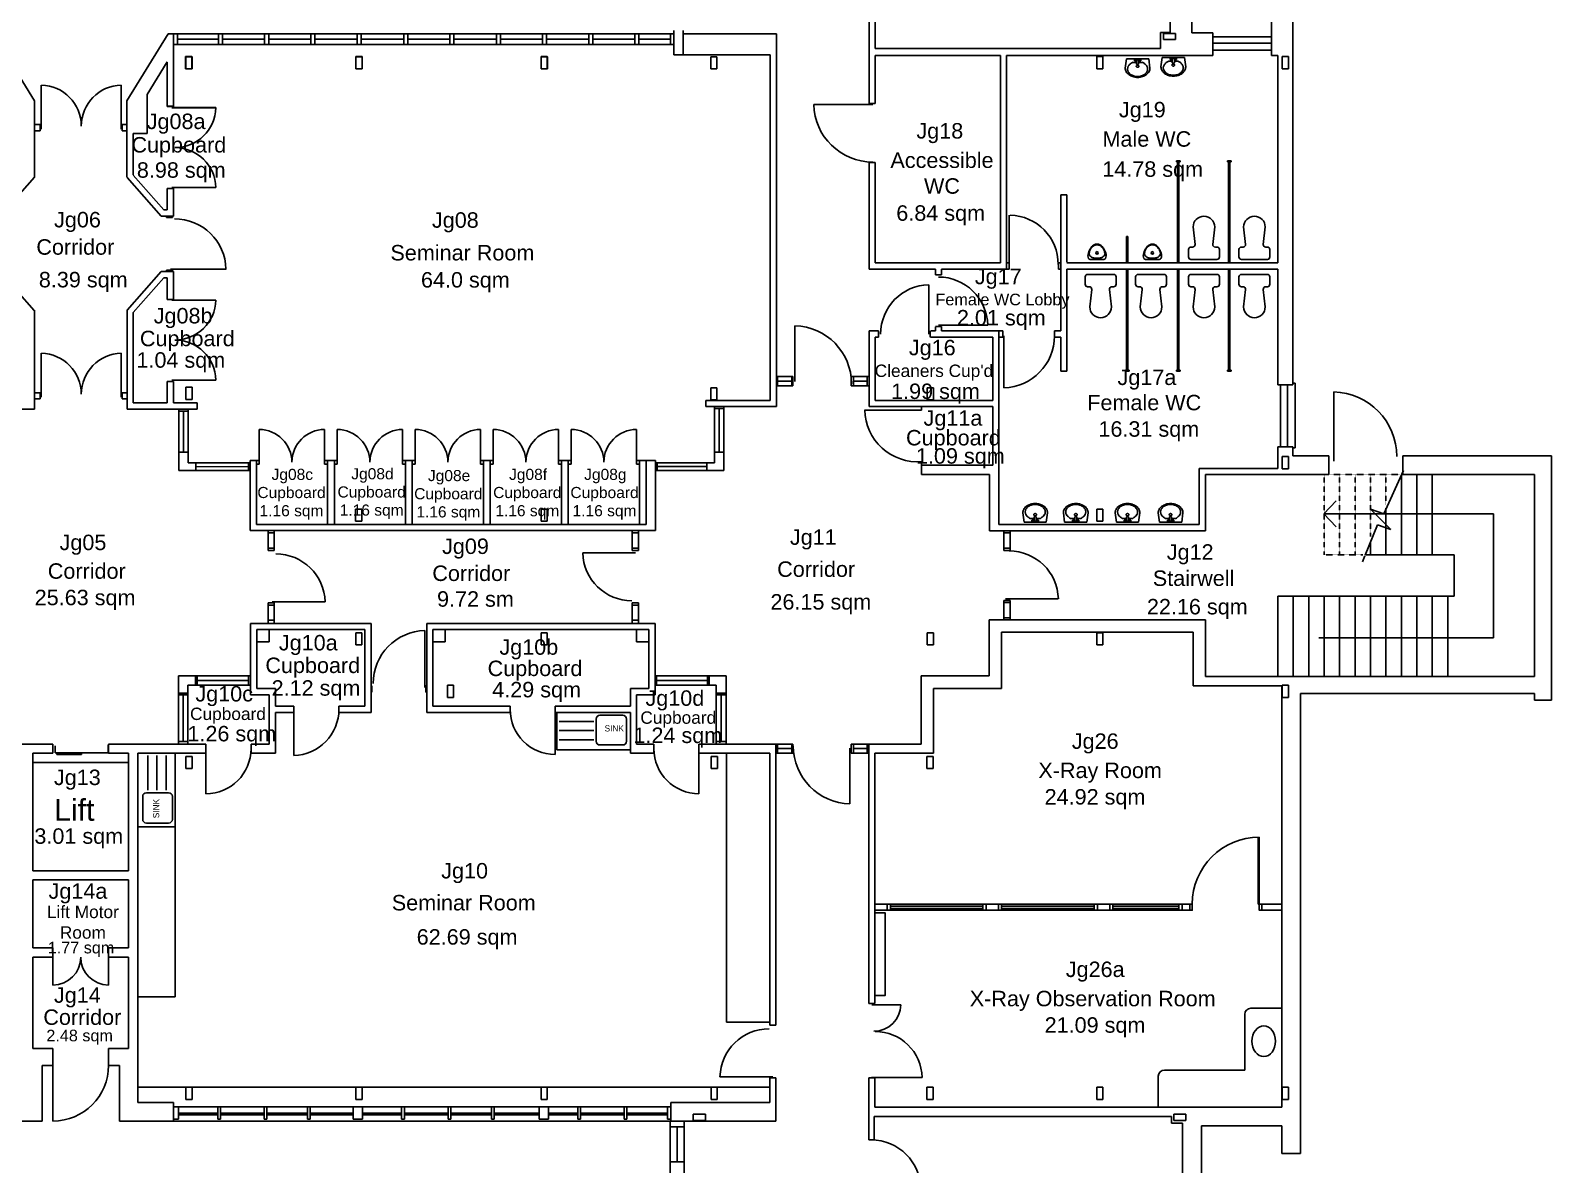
# Model space of a CAD drawing. Header units: millimetres. Extents: x 0 to 51425, y 0 to 53647.
# Drawn here: x 13828 to 38441, y 17126 to 35471 of the extents above; entities that cross this region are included whole.
import ezdxf
from ezdxf.enums import TextEntityAlignment as Align

# ---------------------------------------------------------------- set-up
doc = ezdxf.new("R2010")
doc.units = ezdxf.units.MM
doc.linetypes.add('ASVLTYPE', pattern=[0.75, 0.5, -0.25])
for name, color, linetype in [('COLUMNS', 7, 'Continuous'), ('DOORS', 2, 'Continuous'), ('ELECTRICAL', 1, 'Continuous'), ('EXTERNAL WALLS', 1, 'Continuous'), ('FITTINGS', 40, 'Continuous'), ('INTERNAL WALLS', 3, 'Continuous'), ('LIFTS', 4, 'Continuous'), ('ROOM NAME', 4, 'Continuous'), ('ROOM NUMBER', 7, 'Continuous'), ('SANITARY', 2, 'Continuous'), ('SKETCH', 220, 'Continuous'), ('STAIRS', 2, 'Continuous'), ('TEXT', 5, 'Continuous'), ('TEXT AREA', 6, 'Continuous'), ('WINDOWS', 4, 'Continuous')]:
    doc.layers.add(name, color=color, linetype=linetype)
doc.styles.add('CCCU CORPORATE', font='HUM777N.TTF')
doc.styles.add('CCCU STANDARD', font='arial.ttf')

# ---------------------------------------------------------------- blocks, each defined once
blk = doc.blocks.new('Toilet1')
for p, q in [((210, 0), (-210, 0)), ((-250, -160), (-250, -40)), ((-184, -200), (-210, -200)), ((-175, -525), (-144, -244)), ((175, -525), (144, -244)), ((210, -200), (184, -200)), ((250, -160), (250, -40))]:
    blk.add_line(p, q)
for centre, radius, start, end in [((-210, -40), 40, 90, 180), ((-210, -160), 40, 180, 270), ((-184, -240), 40, 353.7162, 90), ((184, -240), 40, 90, 186.2838), ((210, -40), 40, 0, 90), ((210, -160), 40, 270, 0), ((0, -525), 175, 180, 0)]:
    blk.add_arc(centre, radius, start, end)
blk = doc.blocks.new('Sink5')
for p, q in [((-200, -150), (-180, 0)), ((-180, 0), (180, 0)), ((200, -150), (180, 0)), ((-73, -57), (-17, -57)), ((-52, -33), (-52, -11)), ((-52, -11), (52, -11)), ((-17, -33), (-52, -33)), ((-17, -86), (-17, -17)), ((-17, -17), (17, -17)), ((17, -17), (17, -86)), ((52, -33), (17, -33)), ((73, -57), (17, -57)), ((52, -11), (52, -33))]:
    blk.add_line(p, q)
blk.add_lwpolyline([(-22, -121, 0.126822), (-20, -127, 0.10607), (-15, -132, 0.085783), (-9, -136, 0.075445), (0, -137, 0.075445), (9, -136, 0.085783), (16, -132, 0.10607), (20, -127, 0.126822), (22, -121, 0.126822), (20, -114, 0.10607), (16, -109, 0.085783), (9, -105, 0.075445), (0, -104, 0.075445), (-9, -105, 0.085783), (-15, -109, 0.10607), (-20, -114, 0.126822)], format="xyb", close=True)
for centre, radius, start, end in [((-86, -150), 114, 180, 208.9112), ((-45, -127), 161, 208.9112, 233.1301), ((-70, -165), 92, 151.0888, 180), ((-70, -165), 92, 180, 208.9112), ((-36, -184), 130, 126.8699, 151.0888), ((-36, -147), 130, 208.9112, 233.1301), ((-14, -213), 167, 110.466, 126.8699), ((0, -69), 23.9, 224.5789, 315.4211), ((14, -213), 167, 53.1301, 69.534), ((36, -184), 130, 28.9112, 53.1301), ((36, -147), 130, 306.8699, 331.0888), ((45, -127), 161, 306.8699, 331.0888), ((70, -165), 92, 0, 28.9112), ((70, -165), 92, 331.0888, 0), ((86, -150), 114, 331.0888, 0), ((-18, -91), 206, 233.1301, 252.7421), ((-14, -117), 167, 233.1301, 252.7421), ((0, -34), 266, 252.7421, 270), ((0, -71), 215, 252.7421, 270), ((0, -71), 215, 270, 287.2579), ((0, -34), 266, 270, 287.2579), ((14, -117), 167, 287.2579, 306.8699), ((18, -91), 206, 287.2579, 306.8699)]:
    blk.add_arc(centre, radius, start, end)
blk = doc.blocks.new('A$C52586BF5')
at = {"layer": 'SANITARY', "linetype": 'Continuous'}
for p, q in [((0, 603), (0, 0)), ((1192, 603), (0, 603)), ((638, 496), (638, 136)), ((698, 556), (1069, 556)), ((1129, 496), (1129, 136)), ((1192, 603), (1192, 0)), ((598, 456), (37, 456)), ((598, 308), (37, 308)), ((1192, 0), (0, 0)), ((598, 161), (37, 161)), ((698, 76), (1069, 76))]:
    blk.add_line(p, q, dxfattribs=at)
for centre, start, end in [((698, 496), 90, 180), ((1069, 496), 0, 90), ((698, 136), 180, 270), ((1069, 136), 270, 0)]:
    blk.add_arc(centre, 60, start, end, dxfattribs=at)
at = {"layer": 'SANITARY', "linetype": 'Continuous', "insert": (774, 395), "char_height": 100, "width": 639.77, "attachment_point": 1, "style": 'CCCU CORPORATE'}
blk.add_mtext('SINK', dxfattribs=at)
blk = doc.blocks.new('Urinplan')
at = {"layer": 'SANITARY'}
blk.add_line((-224, 0), (0, 0), dxfattribs=at)
blk.add_circle((-112, 105), 20, dxfattribs=at)
for centre, radius, start, end in [((-112, 159, 0), 89, 90.0643, 119.6172), ((-112, 159, 0), 89.4, 60.3107, 89.7436), ((35, 27, 0), 296, 155.2762, 174.218), ((-87, 79, 0), 174, 187.2091, 201.8136), ((-209, 56, 0), 58.2, 226.6422, 255.5286), ((-191, 93, 0), 50.8, 167.834, 244.7393), ((24, 38, 0), 273, 157.5252, 165.9773), ((-63, 71, 0), 189, 139.7796, 154.9922), ((-41, 66, 0), 202, 144.0372, 157.788), ((-147, 118, 0), 96.6, 227.351, 260.5767), ((-59, 68, 0), 194, 119.7229, 139.7255), ((-97, 108, 0), 132, 127.452, 144.4421), ((-90, 99, 0), 143, 111.2961, 127.5344), ((-112, 435, 0), 415, 262.8921, 270), ((-112, 154, 0), 83.5, 89.7944, 111.2541), ((-112, 154, 0), 83.6, 68.6821, 90.1371), ((-112, 436, 0), 416, 270.0275, 277.125), ((-133, 99, 0), 143, 52.4022, 68.6294), ((-164, 68, 0), 194, 40.2589, 60.2405), ((-76, 118, 0), 96.6, 279.4233, 312.649), ((-126, 108, 0), 131, 35.5276, 52.5722), ((-182, 66, 0), 202, 22.1917, 35.9668), ((-161, 71, 0), 189, 24.995, 40.2008), ((-33, 93, 0), 51, 295.5081, 13.3881), ((-15, 56, 0), 58.2, 284.4888, 313.3267), ((-248, 38, 0), 273, 14.2856, 22.4634), ((-259, 27, 0), 297, 5.816, 24.7091), ((-137, 79, 0), 175, 338.2108, 352.8188)]:
    blk.add_arc(centre, radius, start, end, dxfattribs=at)

msp = doc.modelspace()

# ---------------------------------------------------------------- linework, layer by layer
at = {"layer": 'COLUMNS', "linetype": 'Continuous'}
for p, q in [((32160, 35324), (32160, 35424)), ((32357, 35424), (32160, 35424)), ((32160, 35324), (32357, 35324)), ((32357, 35324), (32357, 35424)), ((16339, 35048), (16439, 35048)), ((16339, 35048), (16339, 34852)), ((16344, 34850), (16344, 35046)), ((16444, 35046), (16344, 35046)), ((16439, 34852), (16439, 35048)), ((16444, 35046), (16444, 34850)), ((19094, 35048), (19094, 34852)), ((19094, 35048), (19194, 35048)), ((19094, 34850), (19094, 35046)), ((19194, 35046), (19094, 35046)), ((19194, 34852), (19194, 35048)), ((19194, 35046), (19194, 34850)), ((22091, 35048), (22091, 34852)), ((22091, 35048), (22191, 35048)), ((22094, 34850), (22094, 35046)), ((22194, 35046), (22094, 35046)), ((22191, 34852), (22191, 35048)), ((22194, 35046), (22194, 34850)), ((24835, 35046), (24935, 35046)), ((24835, 35046), (24835, 34850)), ((24935, 34850), (24935, 35046)), ((31082, 35048), (31182, 35048)), ((31082, 35048), (31082, 34852)), ((31182, 34852), (31182, 35048)), ((34082, 35048), (34082, 34852)), ((34082, 35048), (34182, 35048)), ((34182, 34852), (34182, 35048)), ((16339, 34852), (16439, 34852)), ((16444, 34850), (16344, 34850)), ((19094, 34852), (19194, 34852)), ((19194, 34850), (19094, 34850)), ((22091, 34852), (22191, 34852)), ((22194, 34850), (22094, 34850)), ((24835, 34850), (24935, 34850)), ((31082, 34852), (31182, 34852)), ((34082, 34852), (34182, 34852)), ((16443, 29701), (16343, 29701)), ((16343, 29504), (16343, 29701)), ((16443, 29701), (16443, 29504)), ((28339, 29691), (28439, 29691)), ((28339, 29691), (28339, 29495)), ((28439, 29495), (28439, 29691)), ((16443, 29504), (16343, 29504)), ((28339, 29495), (28439, 29495)), ((34082, 28578), (34082, 28381)), ((34082, 28578), (34182, 28578)), ((34182, 28381), (34182, 28578)), ((34082, 28381), (34182, 28381)), ((19089, 27728), (19189, 27728)), ((19089, 27728), (19089, 27531)), ((19189, 27531), (19189, 27728)), ((22089, 27728), (22089, 27531)), ((22089, 27728), (22189, 27728)), ((22189, 27531), (22189, 27728)), ((31082, 27728), (31082, 27531)), ((31082, 27728), (31182, 27728)), ((31182, 27531), (31182, 27728)), ((19089, 27531), (19189, 27531)), ((22089, 27531), (22189, 27531)), ((31082, 27531), (31182, 27531)), ((19091, 25728), (19091, 25531)), ((19091, 25728), (19191, 25728)), ((19191, 25531), (19191, 25728)), ((22089, 25728), (22089, 25531)), ((22089, 25728), (22189, 25728)), ((22189, 25531), (22189, 25728)), ((28339, 25728), (28339, 25531)), ((28339, 25728), (28439, 25728)), ((28439, 25531), (28439, 25728)), ((31082, 25728), (31082, 25531)), ((31082, 25728), (31182, 25728)), ((31182, 25531), (31182, 25728)), ((19091, 25531), (19191, 25531)), ((22089, 25531), (22189, 25531)), ((28339, 25531), (28439, 25531)), ((31082, 25531), (31182, 25531)), ((20674, 24878), (20574, 24878)), ((20574, 24681), (20574, 24878)), ((20674, 24878), (20674, 24681)), ((34082, 24878), (34082, 24681)), ((34082, 24878), (34182, 24878)), ((34182, 24681), (34182, 24878)), ((20674, 24681), (20574, 24681)), ((34082, 24681), (34182, 24681)), ((16344, 23728), (16444, 23728)), ((16344, 23728), (16344, 23531)), ((16444, 23531), (16444, 23728)), ((24844, 23728), (24944, 23728)), ((24844, 23728), (24844, 23531)), ((24944, 23531), (24944, 23728)), ((28332, 23728), (28332, 23531)), ((28332, 23728), (28432, 23728)), ((28432, 23531), (28432, 23728)), ((16344, 23531), (16444, 23531)), ((24844, 23531), (24944, 23531)), ((28332, 23531), (28432, 23531)), ((16344, 18378), (16344, 18181)), ((16344, 18378), (16444, 18378)), ((16444, 18181), (16444, 18378)), ((19094, 18378), (19194, 18378)), ((19094, 18378), (19094, 18181)), ((19194, 18181), (19194, 18378)), ((22091, 18378), (22091, 18181)), ((22091, 18378), (22191, 18378)), ((22191, 18181), (22191, 18378)), ((24841, 18378), (24841, 18181)), ((24841, 18378), (24941, 18378)), ((24941, 18181), (24941, 18378)), ((28332, 18378), (28332, 18181)), ((28332, 18378), (28432, 18378)), ((28332, 18378), (28432, 18378)), ((28332, 18378), (28332, 18181)), ((28432, 18181), (28432, 18378)), ((28432, 18181), (28432, 18378)), ((31082, 18378), (31082, 18181)), ((31082, 18378), (31182, 18378)), ((31082, 18378), (31182, 18378)), ((31082, 18378), (31082, 18181)), ((31182, 18181), (31182, 18378)), ((31182, 18181), (31182, 18378)), ((34082, 18378), (34182, 18378)), ((34082, 18378), (34082, 18181)), ((34082, 18378), (34182, 18378)), ((34082, 18378), (34082, 18181)), ((34182, 18181), (34182, 18378)), ((34182, 18181), (34182, 18378)), ((16344, 18181), (16444, 18181)), ((19094, 18181), (19194, 18181)), ((22091, 18181), (22191, 18181)), ((24841, 18181), (24941, 18181)), ((28332, 18181), (28432, 18181)), ((28332, 18181), (28432, 18181)), ((31082, 18181), (31182, 18181)), ((31082, 18181), (31182, 18181)), ((34082, 18181), (34182, 18181)), ((34082, 18181), (34182, 18181)), ((24552, 17839), (24552, 17939)), ((24749, 17939), (24552, 17939)), ((24749, 17939), (24552, 17939)), ((24552, 17839), (24749, 17839)), ((24749, 17839), (24749, 17939)), ((32327, 17839), (32327, 17939)), ((32524, 17939), (32327, 17939)), ((32327, 17839), (32524, 17839)), ((32524, 17839), (32524, 17939))]:
    msp.add_line(p, q, dxfattribs=at)
at = {"layer": 'DOORS', "linetype": 'Continuous'}
for p, q in [((14004, 33875), (14004, 34588)), ((15297, 33875), (15297, 34588)), ((16116, 34224), (16829, 34224)), ((16116, 34222), (16829, 34222)), ((27456, 34273), (26502, 34273)), ((13891, 33950), (13987, 33950)), ((13891, 33850), (13987, 33850)), ((13987, 33850), (13987, 33950)), ((15313, 33850), (15313, 33950)), ((15313, 33950), (15388, 33950)), ((15313, 33850), (15388, 33850)), ((16116, 32929), (16829, 32929)), ((16028, 32467), (16028, 32444)), ((16028, 32444), (16128, 32444)), ((16031, 32464), (16132, 32464)), ((16128, 32467), (16128, 32444)), ((29665, 31687), (29665, 32484)), ((16028, 31594), (16128, 31594)), ((16028, 31594), (16128, 31594)), ((16028, 31594), (16028, 31571)), ((16095, 31610), (16993, 31610)), ((16128, 31594), (16128, 31571)), ((29623, 31711), (29665, 31711)), ((29623, 31611), (29665, 31611)), ((29665, 31711), (29665, 31611)), ((30460, 31711), (30498, 31711)), ((30460, 31711), (30460, 31611)), ((30460, 31611), (30498, 31611)), ((28364, 30559), (28364, 31358)), ((16116, 31109), (16829, 31109)), ((26198, 29794), (26198, 30694)), ((28519, 30704), (29317, 30704)), ((29562, 30511), (29562, 30611)), ((29577, 30529), (29577, 29691)), ((30398, 30511), (30398, 30611)), ((14004, 29537), (14004, 30250)), ((15297, 29537), (15297, 30250)), ((16116, 29816), (16829, 29816)), ((26145, 29872), (26145, 29722)), ((26165, 29872), (26165, 29722)), ((27110, 29872), (27110, 29722)), ((27148, 29872), (27148, 29722)), ((13891, 29612), (13987, 29612)), ((13987, 29512), (13987, 29612)), ((15313, 29512), (15313, 29612)), ((15313, 29612), (15388, 29612)), ((34917, 28502), (34917, 29624)), ((13891, 29512), (13987, 29512)), ((15313, 29512), (15388, 29512)), ((28248, 29331), (27326, 29331)), ((17676, 27098), (17773, 27098)), ((23564, 27098), (23664, 27098)), ((29582, 27098), (29684, 27098)), ((17673, 27061), (17773, 27061)), ((23619, 27022), (22764, 27022)), ((23564, 27061), (23664, 27061)), ((29579, 27061), (29679, 27061)), ((17673, 26211), (17773, 26211)), ((17673, 26211), (17773, 26211)), ((17676, 26177), (17773, 26177)), ((17740, 26227), (18595, 26227)), ((23564, 26211), (23664, 26211)), ((23564, 26211), (23664, 26211)), ((23564, 26177), (23664, 26177)), ((29579, 26251), (29679, 26251)), ((29579, 26251), (29679, 26251)), ((29579, 26217), (29679, 26217)), ((29604, 26275), (30459, 26275)), ((20211, 24842), (20211, 25764)), ((19340, 24870), (19354, 24870)), ((19354, 24870), (19354, 24770)), ((20238, 24870), (20225, 24870)), ((20225, 24870), (20225, 24770)), ((19340, 24770), (19354, 24770)), ((20238, 24770), (20225, 24770)), ((18088, 24540), (18088, 23744)), ((21589, 24540), (21589, 24440)), ((22319, 24540), (22319, 24440)), ((22319, 24490), (22319, 23760)), ((16667, 23929), (16667, 23124)), ((23915, 23779), (23915, 23929)), ((24645, 23929), (24645, 23124)), ((26145, 23929), (26145, 23779)), ((26165, 23929), (26165, 23779)), ((27110, 23929), (27110, 23779)), ((27148, 23929), (27148, 23779)), ((27086, 23860), (27086, 22960)), ((14192, 20480), (14192, 20030)), ((15092, 20480), (15092, 20030)), ((27442, 19710), (27912, 19710)), ((14192, 18730), (14192, 17830)), ((25840, 18546), (24985, 18546)), ((27437, 18535), (28257, 18535)), ((27391, 17525), (27482, 17525))]:
    msp.add_line(p, q, dxfattribs=at)
at = {"layer": 'DOORS'}
for p, q in [((33695, 21339), (33695, 22423)), ((33711, 21339), (33711, 22423)), ((33695, 21339), (33711, 21339))]:
    msp.add_line(p, q, dxfattribs=at)
for points in [[(32627, 21339), (32587, 21339), (32587, 21239), (32627, 21239)], [(33751, 21339), (33711, 21339), (33711, 21239), (33751, 21239)]]:
    msp.add_lwpolyline(points, close=True, dxfattribs=at)
at = {"layer": 'DOORS', "linetype": 'Continuous'}
for centre, radius, start, end in [((13988, 33925), 663, 0, 88.6049), ((15314, 33925), 663, 91.3951, 180), ((16166, 34239), 663, 270, 358.6049), ((27456, 34297), 954, 181.3951, 270), ((16166, 32913), 663, 1.3951, 90), ((16157, 31590), 835, 1.3951, 90), ((29660, 31687), 797, 0, 88.6049), ((28383, 30559), 799, 91.3951, 180), ((28519, 30684), 799, 1.3951, 90), ((16166, 31126), 663, 270, 358.6049), ((26175, 29756), 938, 0, 88.6049), ((29557, 30529), 839, 271.3951, 0), ((16166, 29800), 663, 1.3951, 90), ((13988, 29587), 663, 0, 88.6049), ((15314, 29587), 663, 91.3951, 180), ((34891, 28580), 1044, 0, 88.6049), ((28184, 29352), 858, 181.3951, 274.3086), ((17799, 26208), 796, 1.3951, 90), ((23560, 27042), 796, 181.3951, 270), ((29664, 26256), 796, 1.3951, 90), ((20232, 24907), 858, 91.3951, 180), ((18069, 24494), 751, 271.3951, 0), ((22319, 24490), 730, 180, 270), ((27109, 23898), 938, 180, 268.6049), ((16667, 23854), 730, 270, 0), ((24645, 23854), 730, 180, 270), ((14192, 20480), 450, 270, 0), ((15092, 20480), 450, 180, 270), ((27475, 19721), 438, 270, 358.6049), ((25781, 18526), 796, 90, 178.6049), ((27494, 18517), 762, 1.3951, 90), ((14192, 18730), 900, 270, 0), ((27432, 16725), 800, 0, 90)]:
    msp.add_arc(centre, radius, start, end, dxfattribs=at)
at = {"layer": 'DOORS'}
msp.add_arc((33711, 21339), 1084, 90, 180, dxfattribs=at)
at = {"layer": 'ELECTRICAL'}
msp.add_lwpolyline([(27491, 19859), (27656, 19859), (27656, 21199), (27491, 21199), (27491, 19859)], dxfattribs=at)
at = {"layer": 'EXTERNAL WALLS', "linetype": 'Continuous'}
for p, q in [((32268, 47294), (32268, 35440)), ((32620, 47294), (32620, 35431)), ((33911, 35892), (33911, 35067)), ((34255, 35892), (34255, 29738)), ((24237, 35468), (24237, 35076)), ((24237, 35468), (24237, 35418)), ((24387, 35468), (24387, 35076)), ((13891, 34330), (13224, 35418)), ((15388, 34330), (16055, 35418)), ((16055, 35418), (24237, 35418)), ((16141, 35243), (16141, 35418)), ((16141, 35243), (24237, 35243)), ((16141, 35243), (16144, 35046)), ((16207, 35243), (16207, 35418)), ((16870, 35331), (16207, 35331)), ((16870, 35243), (16870, 35418)), ((16936, 35243), (16936, 35418)), ((17617, 35331), (16936, 35331)), ((17617, 35243), (17617, 35418)), ((17683, 35243), (17683, 35418)), ((18364, 35331), (17683, 35331)), ((18364, 35243), (18364, 35418)), ((18430, 35243), (18430, 35418)), ((19114, 35331), (18430, 35331)), ((19114, 35243), (19114, 35418)), ((19180, 35243), (19180, 35418)), ((19868, 35331), (19180, 35331)), ((19868, 35243), (19868, 35418)), ((19935, 35243), (19935, 35418)), ((20615, 35331), (19935, 35331)), ((20615, 35243), (20615, 35418)), ((20681, 35243), (20681, 35418)), ((21370, 35331), (20681, 35331)), ((21370, 35243), (21370, 35418)), ((21436, 35243), (21436, 35418)), ((22111, 35331), (21436, 35331)), ((22111, 35243), (22111, 35418)), ((22861, 35331), (22173, 35331)), ((22178, 35243), (22178, 35418)), ((22861, 35243), (22861, 35418)), ((22927, 35243), (22927, 35418)), ((23608, 35331), (22927, 35331)), ((23608, 35243), (23608, 35418)), ((23674, 35243), (23674, 35418)), ((24187, 35331), (23674, 35331)), ((24187, 35418), (24187, 35243)), ((32115, 35440), (32115, 35177)), ((32268, 35440), (32115, 35440)), ((32961, 35431), (32620, 35431)), ((32961, 35431), (32961, 35131)), ((32961, 35367), (32961, 35067)), ((15716, 34435), (16041, 34965)), ((24387, 35076), (24237, 35076)), ((32115, 35067), (32961, 35067)), ((33911, 35067), (34011, 35067)), ((34011, 35067), (34011, 31711)), ((13891, 34330), (13891, 33950)), ((15388, 34330), (15388, 33950)), ((15716, 34435), (15716, 33805)), ((34011, 31611), (34011, 29738)), ((34011, 29738), (34255, 29738)), ((34255, 29767), (34293, 29767)), ((34293, 29767), (34293, 28720)), ((34011, 28738), (34011, 28388)), ((34011, 28738), (34255, 28738)), ((34255, 28738), (34255, 28588)), ((34293, 28720), (34255, 28720)), ((34255, 28588), (34836, 28588)), ((34836, 28588), (34836, 28288)), ((36036, 28588), (36036, 28288)), ((36036, 28588), (38441, 28588)), ((38441, 28588), (38441, 24640)), ((34836, 28288), (34011, 28288)), ((36023, 28288), (38166, 28288)), ((38166, 28288), (38166, 25022)), ((34077, 25022), (38166, 25022)), ((34077, 24872), (34077, 18055)), ((34377, 24747), (34377, 17305)), ((34377, 24747), (38166, 24747)), ((38166, 24747), (38166, 24640)), ((38166, 24640), (38441, 24640)), ((14017, 18730), (14192, 18730)), ((14017, 18730), (14017, 17830)), ((15267, 18730), (15092, 18730)), ((15267, 18730), (15267, 17830)), ((15567, 18129), (16142, 18129)), ((16142, 18129), (16142, 17830)), ((16469, 18060), (16142, 18060)), ((16226, 17863), (16226, 18060)), ((16469, 18060), (24191, 18060)), ((16858, 18060), (16858, 17863)), ((16904, 18060), (16904, 17863)), ((17611, 18060), (17611, 17863)), ((17654, 18060), (17654, 17863)), ((18312, 18060), (18312, 17863)), ((18354, 18060), (18354, 17863)), ((19202, 18060), (19052, 18060)), ((19052, 18060), (19052, 17863)), ((19202, 17863), (19202, 18060)), ((19834, 18060), (19834, 17863)), ((19880, 18060), (19880, 17863)), ((20587, 18060), (20587, 17863)), ((20630, 18060), (20630, 17863)), ((21288, 18060), (21288, 17863)), ((21330, 18060), (21330, 17863)), ((22061, 18060), (22061, 17863)), ((22211, 18060), (22061, 18060)), ((22211, 17863), (22211, 18060)), ((22684, 18060), (22684, 17863)), ((22729, 18060), (22729, 17863)), ((23437, 18060), (23437, 17863)), ((23479, 18060), (23479, 17863)), ((24137, 18060), (24137, 17863)), ((32467, 18055), (34077, 18055)), ((14017, 17830), (4225, 17830)), ((15267, 17830), (24179, 17830)), ((16142, 17863), (16226, 17863)), ((16226, 17955), (16858, 17955)), ((16226, 17930), (16858, 17930)), ((16858, 17863), (16904, 17863)), ((16904, 17955), (17611, 17955)), ((16904, 17930), (17611, 17930)), ((17611, 17863), (17654, 17863)), ((17654, 17955), (18312, 17955)), ((17654, 17930), (18312, 17930)), ((18312, 17863), (18354, 17863)), ((18354, 17955), (19052, 17955)), ((18354, 17930), (19052, 17930)), ((19052, 17863), (19202, 17863)), ((19202, 17955), (19834, 17955)), ((19202, 17930), (19834, 17930)), ((19834, 17863), (19880, 17863)), ((19880, 17955), (20587, 17955)), ((19880, 17930), (20587, 17930)), ((20587, 17863), (20630, 17863)), ((20630, 17955), (21288, 17955)), ((20630, 17930), (21288, 17930)), ((21288, 17863), (21330, 17863)), ((21330, 17955), (22061, 17955)), ((21330, 17930), (22061, 17930)), ((21982, 17955), (22061, 17955)), ((21982, 17930), (22061, 17930)), ((22061, 17863), (22211, 17863)), ((22211, 17955), (22684, 17955)), ((22211, 17930), (22684, 17930)), ((22684, 17863), (22729, 17863)), ((22729, 17955), (23437, 17955)), ((22729, 17930), (23437, 17930)), ((23437, 17863), (23479, 17863)), ((23479, 17955), (24137, 17955)), ((23479, 17930), (24137, 17930)), ((24137, 17863), (24191, 17863)), ((24179, 5326), (24179, 17830)), ((24181, 17738), (24399, 17738)), ((24290, 17170), (24290, 17738)), ((24405, 5326), (24405, 17830)), ((32467, 17795), (32467, 15251)), ((32774, 17755), (32774, 6275)), ((32774, 17755), (34074, 17755)), ((34074, 17755), (34074, 17305)), ((34074, 17305), (34377, 17305)), ((24181, 17170), (24399, 17170))]:
    msp.add_line(p, q, dxfattribs=at)
at = {"layer": 'EXTERNAL WALLS', "linetype": 'ASVLTYPE', "ltscale": 0.25}
msp.add_line((34836, 28288), (35978, 28288), dxfattribs=at)
at = {"layer": 'FITTINGS'}
for p, q in [((17528, 28487), (17528, 29017)), ((18588, 28487), (18588, 29017)), ((18790, 28487), (18790, 29017)), ((19850, 28487), (19850, 29017)), ((20052, 28487), (20052, 29017)), ((21112, 28487), (21112, 29017)), ((21314, 28487), (21314, 29017)), ((21314, 28487), (21314, 29017)), ((22374, 28487), (22374, 29017)), ((22374, 28487), (22374, 29017)), ((22576, 28487), (22576, 29017)), ((23636, 28487), (23636, 29017)), ((23636, 28487), (23636, 29017)), ((17483, 28457), (17528, 28457)), ((17528, 28457), (17528, 28517)), ((18057, 28517), (18059, 28517)), ((18588, 28517), (18588, 28457)), ((18633, 28517), (18588, 28517)), ((18601, 28517), (18588, 28517)), ((18588, 28457), (18633, 28457)), ((18633, 27480), (18633, 28517)), ((18745, 28517), (18633, 28517)), ((18745, 28517), (18745, 27480)), ((18790, 28517), (18745, 28517)), ((18745, 28457), (18790, 28457)), ((18790, 28457), (18790, 28517)), ((19850, 28517), (19850, 28457)), ((19895, 28517), (19850, 28517)), ((19850, 28457), (19895, 28457)), ((19895, 27480), (19895, 28517)), ((19895, 28517), (20007, 28517)), ((20007, 28517), (20007, 27480)), ((20020, 28517), (20007, 28517)), ((20052, 28517), (20007, 28517)), ((20007, 28457), (20052, 28457)), ((20052, 28457), (20052, 28517)), ((21112, 28517), (21112, 28457)), ((21157, 28517), (21112, 28517)), ((21112, 28457), (21157, 28457)), ((21157, 27480), (21157, 28517)), ((21157, 28517), (21269, 28517)), ((21269, 28517), (21269, 27480)), ((21314, 28517), (21269, 28517)), ((21282, 28517), (21269, 28517)), ((21269, 28457), (21314, 28457)), ((21314, 28457), (21314, 28517)), ((22374, 28517), (22374, 28457)), ((22419, 28517), (22374, 28517)), ((22374, 28457), (22419, 28457)), ((22419, 27480), (22419, 28517)), ((22419, 28517), (22531, 28517)), ((22531, 28517), (22531, 27480)), ((22576, 28517), (22531, 28517)), ((22544, 28517), (22531, 28517)), ((22531, 28457), (22576, 28457)), ((22576, 28457), (22576, 28517)), ((23636, 28517), (23636, 28457)), ((23681, 28517), (23636, 28517)), ((23636, 28457), (23681, 28457)), ((23681, 27480), (23681, 28517)), ((23681, 28517), (23793, 28517))]:
    msp.add_line(p, q, dxfattribs=at)
for centre, start, end in [((17528, 28487), 0, 90), ((18588, 28487), 90, 180), ((18790, 28487), 0, 90), ((19850, 28487), 90, 180), ((20052, 28487), 0, 90), ((21112, 28487), 90, 180), ((21314, 28487), 0, 90), ((22374, 28487), 90, 180), ((22576, 28487), 0, 90), ((23636, 28487), 90, 180)]:
    msp.add_arc(centre, 530, start, end, dxfattribs=at)
at = {"layer": 'INTERNAL WALLS', "linetype": 'Continuous'}
for p, q in [((27398, 34288), (27398, 35697)), ((27498, 35177), (27498, 35697)), ((24387, 35418), (25898, 35418)), ((25898, 29386), (25898, 35418)), ((16041, 34960), (16041, 34245)), ((16144, 35046), (16141, 34245)), ((25798, 35076), (24387, 35076)), ((25798, 29486), (25798, 35076)), ((27498, 35177), (29537, 35177)), ((27498, 34288), (27498, 35067)), ((27498, 35067), (29523, 35067)), ((29523, 35177), (32115, 35177)), ((29523, 35067), (29523, 31711)), ((29623, 35067), (32115, 35067)), ((29623, 31711), (29623, 35067)), ((16041, 34593), (16041, 34243)), ((16141, 34593), (16141, 34243)), ((13891, 33099), (13891, 34330)), ((15388, 33099), (15388, 34330)), ((16141, 34245), (16041, 34245)), ((16141, 34243), (16041, 34243)), ((27498, 34288), (27398, 34288)), ((15491, 33133), (15491, 33805)), ((15716, 33805), (15491, 33805)), ((27398, 32711), (27398, 33336)), ((27398, 33336), (27498, 33336)), ((27498, 32812), (27498, 33336)), ((32372, 33361), (32430, 33361)), ((32372, 33361), (32372, 33344)), ((32372, 33344), (32390, 33344)), ((32390, 31709), (32390, 33344)), ((32410, 31709), (32410, 33344)), ((32430, 33344), (32410, 33344)), ((32430, 33361), (32430, 33344)), ((33197, 33361), (33255, 33361)), ((33197, 33361), (33197, 33344)), ((33197, 33344), (33215, 33344)), ((33215, 31709), (33215, 33344)), ((33235, 31709), (33235, 33344)), ((33255, 33344), (33235, 33344)), ((33255, 33361), (33255, 33344)), ((13891, 33099), (13338, 32469)), ((15391, 33093), (15941, 32467)), ((15491, 33131), (15986, 32567)), ((16041, 32917), (16041, 32567)), ((16141, 32917), (16041, 32917)), ((16141, 32917), (16141, 32467)), ((27498, 32812), (27498, 31711)), ((30498, 31711), (30498, 32812)), ((30498, 32812), (30598, 32812)), ((30598, 31723), (30598, 32812)), ((16041, 32567), (15986, 32567)), ((27398, 32711), (27398, 31611)), ((16141, 32467), (15941, 32467)), ((31565, 31711), (31565, 32140)), ((31565, 32140), (31585, 32140)), ((31585, 31711), (31585, 32140)), ((13888, 30943), (13338, 31569)), ((15391, 30945), (15941, 31571)), ((16141, 31571), (15941, 31571)), ((16141, 31121), (16141, 31571)), ((27398, 31611), (28470, 31611)), ((27498, 31711), (29523, 31711)), ((28470, 31519), (28470, 31611)), ((28470, 31519), (28570, 31519)), ((28570, 31611), (28570, 31519)), ((28570, 31611), (29623, 31611)), ((29623, 31711), (29623, 31611)), ((30498, 31711), (30498, 31611)), ((30498, 30611), (30498, 31611)), ((30598, 31711), (34011, 31711)), ((30598, 29961), (30598, 31611)), ((30598, 31611), (34011, 31611)), ((31565, 29978), (31565, 31611)), ((31585, 29978), (31585, 31611)), ((32390, 29978), (32390, 31611)), ((32410, 29978), (32410, 31611)), ((33215, 29978), (33215, 31611)), ((33235, 29978), (33235, 31611)), ((15491, 30908), (15986, 31471)), ((16041, 31471), (15986, 31471)), ((16041, 31121), (16041, 31471)), ((16141, 31121), (16041, 31121)), ((13891, 29346), (13891, 30945)), ((15391, 29345), (15391, 30945)), ((15491, 29445), (15491, 30908)), ((27398, 29386), (27398, 30611)), ((27398, 30611), (27548, 30611)), ((27548, 30511), (27548, 30611)), ((28385, 30511), (28385, 30611)), ((28398, 30611), (28470, 30611)), ((28470, 30682), (28570, 30682)), ((28470, 30677), (28470, 30611)), ((28570, 30682), (28570, 30611)), ((28570, 30611), (29562, 30611)), ((29498, 27478), (29498, 30611)), ((30398, 30611), (30498, 30611)), ((27498, 29486), (27498, 30511)), ((27498, 30511), (27548, 30511)), ((28391, 30511), (29398, 30511)), ((29398, 29486), (29398, 30511)), ((29498, 30511), (29562, 30511)), ((30398, 30511), (30498, 30511)), ((30498, 29961), (30498, 30511)), ((16141, 29795), (16041, 29795)), ((16041, 29445), (16041, 29795)), ((16141, 29445), (16141, 29795)), ((26165, 29872), (25898, 29872)), ((25917, 29872), (25917, 29722)), ((25917, 29797), (26144, 29797)), ((27110, 29872), (27398, 29872)), ((27369, 29797), (27147, 29797)), ((27369, 29872), (27369, 29722)), ((30498, 29961), (30598, 29961)), ((31547, 29961), (31547, 29978)), ((31547, 29978), (31565, 29978)), ((31547, 29961), (31605, 29961)), ((31605, 29978), (31585, 29978)), ((31605, 29961), (31605, 29978)), ((32372, 29978), (32390, 29978)), ((32372, 29961), (32372, 29978)), ((32372, 29961), (32430, 29961)), ((32430, 29978), (32410, 29978)), ((32430, 29961), (32430, 29978)), ((33197, 29978), (33215, 29978)), ((33197, 29961), (33197, 29978)), ((33197, 29961), (33255, 29961)), ((33255, 29978), (33235, 29978)), ((33255, 29961), (33255, 29978)), ((24835, 29691), (24835, 29495)), ((24835, 29691), (24935, 29691)), ((24935, 29495), (24935, 29691)), ((26165, 29722), (25898, 29722)), ((27110, 29722), (27384, 29722)), ((12772, 29346), (13891, 29346)), ((16524, 29345), (15391, 29345)), ((16041, 29445), (15491, 29445)), ((16524, 29445), (16141, 29445)), ((16230, 28352), (16230, 29345)), ((16380, 29315), (16230, 29315)), ((16305, 29315), (16305, 28651)), ((16380, 28479), (16380, 29345)), ((16524, 29445), (16524, 29345)), ((24754, 29486), (25798, 29486)), ((24754, 29486), (24754, 29386)), ((24754, 29386), (25898, 29386)), ((24835, 29495), (24935, 29495)), ((24898, 28479), (24898, 29386)), ((24898, 29355), (25048, 29355)), ((24973, 29355), (24973, 28651)), ((25048, 28352), (25048, 29386)), ((27398, 29386), (29398, 29386)), ((27498, 29486), (29398, 29486)), ((28248, 29331), (28248, 29386)), ((29398, 28438), (29398, 29386)), ((16380, 28651), (16230, 28651)), ((24898, 28651), (25048, 28651)), ((17383, 28352), (16230, 28352)), ((17383, 28479), (16380, 28479)), ((16506, 28480), (16506, 28352)), ((16506, 28416), (17356, 28415)), ((17356, 28352), (17356, 28479)), ((17383, 28517), (17383, 27380)), ((17483, 28517), (17383, 28517)), ((17483, 28517), (17483, 27480)), ((23793, 27480), (23793, 28517)), ((23793, 28517), (23943, 28517)), ((23943, 27380), (23943, 28517)), ((23943, 28479), (24898, 28479)), ((23943, 28352), (25048, 28352)), ((23971, 28355), (23971, 28479)), ((24772, 28417), (23971, 28417)), ((24772, 28479), (24772, 28355)), ((28248, 28288), (28248, 28497)), ((28248, 28438), (29398, 28438)), ((32741, 28388), (34011, 28388)), ((32741, 28388), (32741, 27478)), ((28248, 28288), (29348, 28288)), ((29348, 27378), (29348, 28288)), ((32841, 28288), (32841, 27378)), ((32841, 28288), (34011, 28288)), ((23943, 27380), (17383, 27380)), ((23793, 27480), (17483, 27480)), ((17673, 27380), (17673, 27061)), ((17676, 27344), (17773, 27344)), ((17773, 27380), (17773, 27061)), ((23564, 27380), (23564, 27061)), ((23564, 27344), (23664, 27344)), ((23664, 27380), (23664, 27061)), ((29348, 27378), (32841, 27378)), ((29498, 27478), (32741, 27478)), ((29579, 27380), (29579, 27061)), ((29582, 27344), (29684, 27344)), ((29679, 27380), (29679, 27061)), ((35511, 27184), (35511, 26989)), ((35420, 26971), (35382, 26876)), ((36866, 26988), (36866, 26322)), ((17673, 26211), (17673, 25880)), ((17773, 26211), (17773, 25880)), ((23564, 26211), (23564, 25880)), ((23664, 26211), (23664, 25880)), ((29579, 26251), (29579, 25938)), ((29679, 26251), (29679, 25938)), ((34011, 26322), (36866, 26322)), ((17391, 25880), (17391, 24726)), ((19339, 25880), (17391, 25880)), ((17676, 25930), (17773, 25930)), ((19339, 25880), (19339, 24440)), ((20239, 25880), (20239, 24440)), ((23936, 25880), (20239, 25880)), ((23564, 25930), (23664, 25930)), ((23936, 25880), (23936, 24726)), ((29341, 25029), (29341, 25938)), ((29341, 25938), (32841, 25938)), ((29579, 25971), (29679, 25971)), ((32841, 25938), (32841, 25022)), ((17491, 25780), (17491, 24826)), ((19239, 25780), (17491, 25780)), ((17691, 25780), (17691, 25580)), ((19239, 25780), (19239, 24540)), ((20339, 25780), (20339, 24540)), ((23836, 25780), (20339, 25780)), ((20539, 25780), (20539, 25580)), ((23636, 25780), (23636, 25580)), ((23836, 25780), (23836, 24826)), ((29541, 24829), (29541, 25738)), ((29541, 25738), (32641, 25738)), ((32641, 25738), (32641, 24872)), ((17691, 25580), (17491, 25580)), ((20539, 25580), (20339, 25580)), ((23836, 25580), (23636, 25580)), ((16222, 25031), (16222, 23929)), ((16222, 25031), (17391, 25031)), ((16372, 24881), (16372, 23929)), ((16372, 24881), (17391, 24881)), ((16498, 25031), (16498, 24882)), ((16523, 25031), (16523, 24882)), ((16523, 24957), (17356, 24957)), ((17356, 25031), (17356, 24882)), ((25085, 25031), (23936, 25031)), ((24925, 24881), (23936, 24881)), ((23960, 25031), (23960, 24882)), ((23960, 24957), (24784, 24957)), ((24784, 25031), (24784, 24882)), ((24809, 25031), (24809, 24882)), ((24925, 24881), (24925, 23929)), ((25085, 25031), (25085, 23929)), ((28241, 25029), (29341, 25029)), ((28241, 25029), (28241, 23929)), ((32641, 24872), (34077, 24872)), ((32841, 25022), (34077, 25022)), ((16224, 24749), (16372, 24749)), ((16224, 24724), (16372, 24724)), ((16298, 23968), (16298, 24724)), ((17391, 24726), (17691, 24726)), ((17491, 24826), (17791, 24826)), ((17691, 24726), (17691, 23929)), ((17791, 24826), (17791, 24540)), ((23536, 24826), (23536, 24540)), ((23536, 24826), (23836, 24826)), ((23636, 24726), (23636, 23929)), ((23636, 24726), (23936, 24726)), ((25082, 24749), (24925, 24749)), ((25082, 24724), (24925, 24724)), ((25004, 24724), (25004, 23968)), ((28441, 24829), (29541, 24829)), ((28441, 24829), (28441, 23779)), ((17791, 24540), (18091, 24540)), ((17791, 24440), (17791, 23779)), ((17791, 24440), (18091, 24440)), ((18091, 24540), (18091, 24440)), ((19239, 24540), (18820, 24540)), ((18820, 24540), (18820, 24440)), ((19339, 24440), (18820, 24440)), ((21589, 24440), (20239, 24440)), ((21589, 24540), (20339, 24540)), ((23536, 24540), (22319, 24540)), ((23536, 24440), (22319, 24440)), ((23536, 24440), (23536, 23779)), ((12741, 23929), (14192, 23929)), ((14192, 23929), (14192, 23779)), ((15092, 23929), (15092, 23779)), ((15092, 23929), (16667, 23929)), ((16224, 23968), (16372, 23968)), ((17397, 23854), (17397, 23929)), ((17397, 23929), (17691, 23929)), ((17397, 23929), (17397, 23779)), ((23915, 23929), (23636, 23929)), ((24885, 23929), (24645, 23929)), ((26165, 23929), (24765, 23929)), ((25082, 23968), (24925, 23968)), ((25891, 23929), (25891, 19379)), ((25917, 23929), (25917, 23779)), ((27110, 23929), (28241, 23929)), ((27369, 23929), (27369, 23779)), ((27391, 23929), (27391, 19729)), ((15567, 23779), (15567, 18129)), ((15567, 23779), (16667, 23779)), ((17397, 23779), (17791, 23779)), ((23915, 23779), (23536, 23779)), ((25791, 23779), (24645, 23779)), ((25091, 23779), (25091, 19429)), ((25791, 23779), (25791, 19379)), ((26165, 23779), (25891, 23779)), ((25917, 23854), (26144, 23854)), ((27110, 23779), (27384, 23779)), ((27369, 23854), (27147, 23854)), ((27491, 23779), (27491, 19729)), ((27491, 23779), (28441, 23779)), ((16170, 22587), (16170, 19838)), ((13867, 21730), (15417, 21730)), ((13867, 21730), (13867, 20630)), ((14192, 21730), (15092, 21730)), ((15417, 21730), (15417, 20630)), ((13867, 20630), (14192, 20630)), ((13867, 20480), (13867, 19005)), ((13867, 20480), (14192, 20480)), ((14192, 20630), (14192, 20480)), ((15092, 20630), (15092, 20480)), ((15417, 20630), (15092, 20630)), ((15417, 20480), (15092, 20480)), ((15417, 20480), (15417, 19005)), ((16170, 19838), (15567, 19838)), ((27391, 19729), (27491, 19729)), ((25791, 19429), (25091, 19429)), ((25791, 19379), (25891, 19379)), ((13867, 19005), (14192, 19005)), ((13892, 19005), (14192, 19005)), ((13942, 19005), (14192, 19005)), ((14192, 19005), (14192, 18730)), ((15092, 19005), (15092, 18730)), ((15392, 19005), (15092, 19005)), ((15092, 19005), (15092, 18730)), ((15417, 19005), (15092, 19005)), ((25791, 18529), (25791, 18129)), ((25791, 18529), (25891, 18529)), ((25891, 18529), (25891, 17830)), ((27391, 18529), (27391, 17525)), ((27391, 18529), (27491, 18529)), ((27491, 18529), (27491, 18055)), ((15567, 18380), (25791, 18380)), ((24191, 18129), (24191, 17831)), ((24191, 18129), (25791, 18129)), ((27491, 18055), (32467, 18055)), ((24179, 17830), (25891, 17830)), ((27482, 17905), (32292, 17905)), ((27482, 17905), (27482, 17525)), ((32292, 17905), (32292, 17795)), ((32292, 17795), (32467, 17795))]:
    msp.add_line(p, q, dxfattribs=at)
at = {"layer": 'INTERNAL WALLS', "linetype": 'ASVLTYPE', "ltscale": 0.25}
msp.add_line((34761, 26988), (35387, 26988), dxfattribs=at)
at = {"layer": 'INTERNAL WALLS', "linetype": 'Continuous', "ltscale": 2}
msp.add_line((35432, 26988), (36866, 26988), dxfattribs=at)
at = {"layer": 'INTERNAL WALLS'}
for p, q in [((27691, 21339), (27491, 21339)), ((27691, 21239), (27491, 21239)), ((29291, 21339), (29491, 21339)), ((29491, 21239), (29291, 21239)), ((31091, 21339), (31291, 21339)), ((31291, 21239), (31091, 21239)), ((32587, 21339), (32461, 21339)), ((32461, 21239), (32587, 21239)), ((32587, 21339), (32587, 21239)), ((33751, 21339), (34077, 21339)), ((33751, 21339), (33751, 21239)), ((33751, 21239), (34077, 21239))]:
    msp.add_line(p, q, dxfattribs=at)
at = {"layer": 'LIFTS', "linetype": 'Continuous'}
for p, q in [((14227, 23901), (14227, 23786)), ((15084, 23786), (15084, 23910)), ((13867, 23779), (13867, 21880)), ((13867, 23779), (14192, 23779)), ((13867, 23630), (15417, 23630)), ((14227, 23786), (15084, 23786)), ((14256, 23758), (14256, 23786)), ((14655, 23758), (14256, 23758)), ((14655, 23786), (14655, 23758)), ((15092, 23779), (15417, 23779)), ((15417, 23779), (15417, 21880)), ((13867, 21880), (15417, 21880))]:
    msp.add_line(p, q, dxfattribs=at)
at = {"layer": 'SANITARY', "linetype": 'Continuous'}
for p, q in [((15567, 22587), (15567, 23779)), ((16170, 23779), (15567, 23779)), ((15728, 23181), (15728, 23742)), ((15875, 23181), (15875, 23742)), ((16023, 23181), (16023, 23742)), ((16170, 22587), (16170, 23779)), ((16064, 23141), (15704, 23141)), ((15644, 23081), (15644, 22710)), ((16124, 23081), (16124, 22710)), ((16064, 22650), (15704, 22650)), ((16170, 22587), (15567, 22587)), ((33477, 19555), (33477, 18655)), ((33577, 19655), (34077, 19655)), ((32076, 18055), (32076, 18555)), ((32176, 18655), (33477, 18655))]:
    msp.add_line(p, q, dxfattribs=at)
for centre, radius, start, end in [((15704, 23081), 60, 90, 180), ((16064, 23081), 60, 0, 90), ((15704, 22710), 60, 180, 270), ((16064, 22710), 60, 270, 0), ((33577, 19555), 100, 90, 180), ((32176, 18555), 100, 90, 180)]:
    msp.add_arc(centre, radius, start, end, dxfattribs=at)
msp.add_ellipse((33783, 19121), major_axis=(0, -248), ratio=0.772307, dxfattribs=at)
at = {"layer": 'SKETCH'}
for p, q in [((17528, 28517), (17483, 28517)), ((17483, 27480), (17528, 27480)), ((18588, 27480), (18633, 27480)), ((27691, 21239), (29291, 21239)), ((29491, 21339), (29491, 21239)), ((31291, 21239), (32461, 21239))]:
    msp.add_line(p, q, dxfattribs=at)
at = {"layer": 'STAIRS', "linetype": 'Continuous'}
for p, q in [((36044, 28352), (35726, 27652)), ((36011, 28289), (36011, 26989)), ((36261, 28289), (36261, 26989)), ((36511, 28289), (36511, 26989)), ((34955, 27864), (34758, 27652)), ((34758, 27652), (37501, 27652)), ((34955, 27440), (34758, 27652)), ((35726, 27652), (35509, 27729)), ((35509, 27729), (35840, 27398)), ((35761, 27745), (35761, 26989)), ((37501, 27652), (37501, 25645)), ((35624, 27474), (35425, 26982)), ((35840, 27398), (35624, 27474)), ((34011, 26322), (34011, 25022)), ((34261, 26322), (34261, 25022)), ((34511, 26322), (34511, 25022)), ((34761, 26322), (34761, 25022)), ((35011, 26322), (35011, 25022)), ((35261, 26322), (35261, 25022)), ((35511, 26322), (35511, 25022)), ((35761, 26322), (35761, 25022)), ((36011, 26322), (36011, 25022)), ((36261, 26322), (36261, 25022)), ((36511, 26322), (36511, 25022)), ((36761, 26322), (36761, 25022)), ((37501, 25645), (34677, 25645))]:
    msp.add_line(p, q, dxfattribs=at)
at = {"layer": 'STAIRS', "linetype": 'ASVLTYPE', "ltscale": 0.25}
for p, q in [((34761, 28289), (34761, 26988)), ((35011, 28289), (35011, 26989)), ((35261, 28289), (35261, 26989)), ((35511, 28289), (35511, 27283)), ((35761, 28289), (35761, 27799))]:
    msp.add_line(p, q, dxfattribs=at)
at = {"layer": 'WINDOWS', "linetype": 'Continuous'}
for p, q in [((33911, 35367), (32961, 35367)), ((32964, 35264), (33908, 35264)), ((32963, 35150), (33909, 35150)), ((34053, 29738), (34053, 28740)), ((34168, 29738), (34168, 28740))]:
    msp.add_line(p, q, dxfattribs=at)
at = {"layer": 'WINDOWS'}
for p, q in [((29291, 21339), (27691, 21339)), ((27691, 21239), (29291, 21239)), ((27742, 21308), (29240, 21308)), ((29240, 21266), (27742, 21266)), ((29491, 21339), (31091, 21339)), ((29491, 21239), (31091, 21239)), ((29542, 21308), (31040, 21308)), ((31040, 21266), (29542, 21266)), ((32445, 21339), (31275, 21339)), ((32461, 21339), (31291, 21339)), ((31291, 21239), (32461, 21239)), ((31307, 21239), (32461, 21239)), ((31342, 21308), (32410, 21308)), ((32410, 21266), (31342, 21266))]:
    msp.add_line(p, q, dxfattribs=at)
for points in [[(27742, 21339), (27691, 21339), (27691, 21239), (27742, 21239)], [(29291, 21339), (29240, 21339), (29240, 21239), (29291, 21239)], [(29542, 21339), (29491, 21339), (29491, 21239), (29542, 21239)], [(31091, 21339), (31040, 21339), (31040, 21239), (31091, 21239)], [(31342, 21339), (31291, 21339), (31291, 21239), (31342, 21239)], [(32461, 21339), (32410, 21339), (32410, 21239), (32461, 21239)]]:
    msp.add_lwpolyline(points, close=True, dxfattribs=at)

# ---------------------------------------------------------------- block references
at = {"layer": 'SANITARY', "linetype": 'Continuous'}
for name, p in [('Sink5', (31742, 35012)), ('Sink5', (32320, 35032)), ('Toilet1', (31144, 31525)), ('Toilet1', (31960, 31525)), ('Toilet1', (32816, 31525)), ('Toilet1', (33632, 31525)), ('A$C52586BF5', (22344, 23837))]:
    msp.add_blockref(name, p, dxfattribs=at)
at = {"layer": 'SANITARY', "linetype": 'Continuous', "xscale": -1, "rotation": 180}
for p in [(32816, 31767), (33632, 31767)]:
    msp.add_blockref('Toilet1', p, dxfattribs=at)
at = {"layer": 'SANITARY'}
for p in [(31198, 31768), (32094, 31768)]:
    msp.add_blockref('Urinplan', p, dxfattribs=at)
at = {"layer": 'SANITARY', "linetype": 'Continuous', "rotation": 180}
for p in [(30085, 27518), (30742, 27518), (31579, 27518), (32276, 27518)]:
    msp.add_blockref('Sink5', p, dxfattribs=at)

# ---------------------------------------------------------------- texts
at = {"layer": 'ROOM NAME', "linetype": 'Continuous', "style": 'CCCU STANDARD'}
msp.add_text('Lift', height=350, dxfattribs=at).set_placement((14537, 22862), align=Align.MIDDLE_CENTER)
at = {"layer": 'ROOM NAME', "attachment_point": 5, "style": 'CCCU STANDARD'}
for s, insert, char_height, width in [('Cupboard', (16229, 33584), 250, 1823.79), ('Corridor', (14554, 31967), 250, 2004.73), ('Seminar Room', (20817, 31874), 250, 3696.94), ('Female WC Lobby', (29556, 31091), 187.5, 2215.01), ('Cupboard', (16366, 30451), 250, 1823.79), ("Cleaners Cup'd", (28447, 29936), 200, 2250.24), ('Cupboard', (28762, 28846), 250, 1787.1), ('Cupboard', (18052, 27970), 180, 1823.79), ('Cupboard', (19349, 27979), 180, 1823.79), ('Cupboard', (20589, 27950), 180, 1823.79), ('Cupboard', (21867, 27970), 180, 1823.79), ('Cupboard', (23117, 27970), 180, 1823.79), ('Corridor', (14739, 26725), 250, 2004.73), ('Corridor', (20961, 26689), 250, 2004.73), ('Corridor', (26541, 26756), 250, 2004.73), ('Stairwell', (32648, 26609), 250, 2431.88), ('Cupboard', (18396, 25164), 250, 1806.46), ('Cupboard', (21992, 25115), 250, 2687.45), ('Cupboard', (17024, 24387), 200, 1416.74), ('Cupboard', (24310, 24326), 200, 1429.93), ('X-Ray Room', (31136, 23465), 250, 3369.04), ('Seminar Room', (20839, 21360), 250, 3696.94), ('Lift Motor Room', (14676, 21045), 200, 1502.21), ('X-Ray Observation Room', (31016, 19774), 250, 4287.74), ('Corridor', (14667, 19509), 250, 1415.38)]:
    msp.add_mtext(s, dxfattribs=dict(at, insert=insert, char_height=char_height, width=width))
at = {"layer": 'ROOM NAME', "char_height": 250, "attachment_point": 5, "style": 'CCCU STANDARD'}
for s, insert in [('Male WC', (31892, 33714)), ('Female WC', (31850, 29450))]:
    msp.add_mtext_dynamic_manual_height_columns(s, width=2645.65, gutter_width=1250, heights=[0], dxfattribs=dict(at, insert=insert))
at = {"layer": 'ROOM NAME', "linetype": 'Continuous', "insert": (28577, 33787), "char_height": 250, "width": 2025, "attachment_point": 5, "style": 'CCCU STANDARD'}
msp.add_mtext('\\P\\P\\PAccessible\\PWC', dxfattribs=at)
at = {"layer": 'ROOM NUMBER', "attachment_point": 5, "style": 'CCCU STANDARD'}
for s, insert, char_height in [('Jg19', (31819, 34153), 250), ('Jg08a', (16185, 33963), 250), ('Jg18', (28542, 33810), 250), ('Jg06', (14589, 32373), 250), ('Jg08', (20703, 32367), 250), ('Jg17', (29487, 31454), 250), ('Jg08b', (16298, 30819), 250), ('Jg16', (28420, 30304), 250), ('Jg17a', (31893, 29823), 250), ('Jg11a', (28755, 29165), 250), ('Jg08c', (18065, 28263), 180), ('Jg08d', (19362, 28273), 180), ('Jg08e', (20602, 28244), 180), ('Jg08f', (21880, 28263), 180), ('Jg08g', (23130, 28263), 180), ('Jg11', (26495, 27238), 250), ('Jg05', (14678, 27152), 250), ('Jg09', (20867, 27090), 250), ('Jg12', (32593, 26997), 250), ('Jg10a', (18323, 25530), 250), ('Jg10b', (21892, 25460), 250), ('Jg10c', (16963, 24704), 250), ('Jg10d', (24255, 24634), 250), ('Jg26', (31056, 23938), 250), ('Jg13', (14587, 23352), 250), ('Jg10', (20853, 21841), 250), ('Jg14a', (14597, 21513), 250), ('Jg26a', (31056, 20247), 250), ('Jg14', (14587, 19830), 250)]:
    msp.add_mtext_dynamic_manual_height_columns(s, width=2104.33, gutter_width=1250, heights=[0], dxfattribs=dict(at, insert=insert, char_height=char_height))
at = {"layer": 'TEXT', "linetype": 'Continuous', "insert": (15811, 22728), "char_height": 100, "width": 639.77, "attachment_point": 1, "rotation": 90, "style": 'CCCU CORPORATE'}
msp.add_mtext('SINK', dxfattribs=at)
at = {"layer": 'TEXT AREA', "width": 3296.71, "attachment_point": 5, "style": 'CCCU STANDARD'}
for s, insert, char_height in [('8.98 sqm', (16268, 33176), 250), ('14.78 sqm', (31986, 33191), 250), ('6.84 sqm', (28556, 32480), 250), ('8.39 sqm', (14682, 31403), 250), ('64.0 sqm', (20865, 31400), 250), ('2.01 sqm', (29537, 30787), 250), ('1.04 sqm', (16261, 30103), 250), ('1.99 sqm', (28472, 29597), 250), ('16.31 sqm', (31924, 28987), 250), ('1.09 sqm', (28874, 28551), 250), ('1.16 sqm', (18052, 27676), 180), ('1.16 sqm', (19349, 27686), 180), ('1.16 sqm', (20589, 27657), 180), ('1.16 sqm', (21867, 27676), 180), ('1.16 sqm', (23117, 27676), 180), ('25.63 sqm', (14712, 26261), 250), ('9.72 sm', (21028, 26273), 250), ('26.15 sqm', (26617, 26191), 250), ('22.16 sqm', (32708, 26113), 250), ('2.12 sqm', (18448, 24798), 250), ('4.29 sqm', (22018, 24771), 250), ('1.26 sqm', (17086, 24059), 250), ('1.24 sqm', (24303, 24032), 250), ('24.92 sqm', (31053, 23037), 250), ('3.01 sqm', (14610, 22402), 250), ('62.69 sqm', (20893, 20771), 250), ('1.77 sqm', (14646, 20607), 187.5), ('21.09 sqm', (31053, 19346), 250), ('2.48 sqm', (14624, 19185), 187.5)]:
    msp.add_mtext(s, dxfattribs=dict(at, insert=insert, char_height=char_height))

doc.saveas('drawing.dxf')
